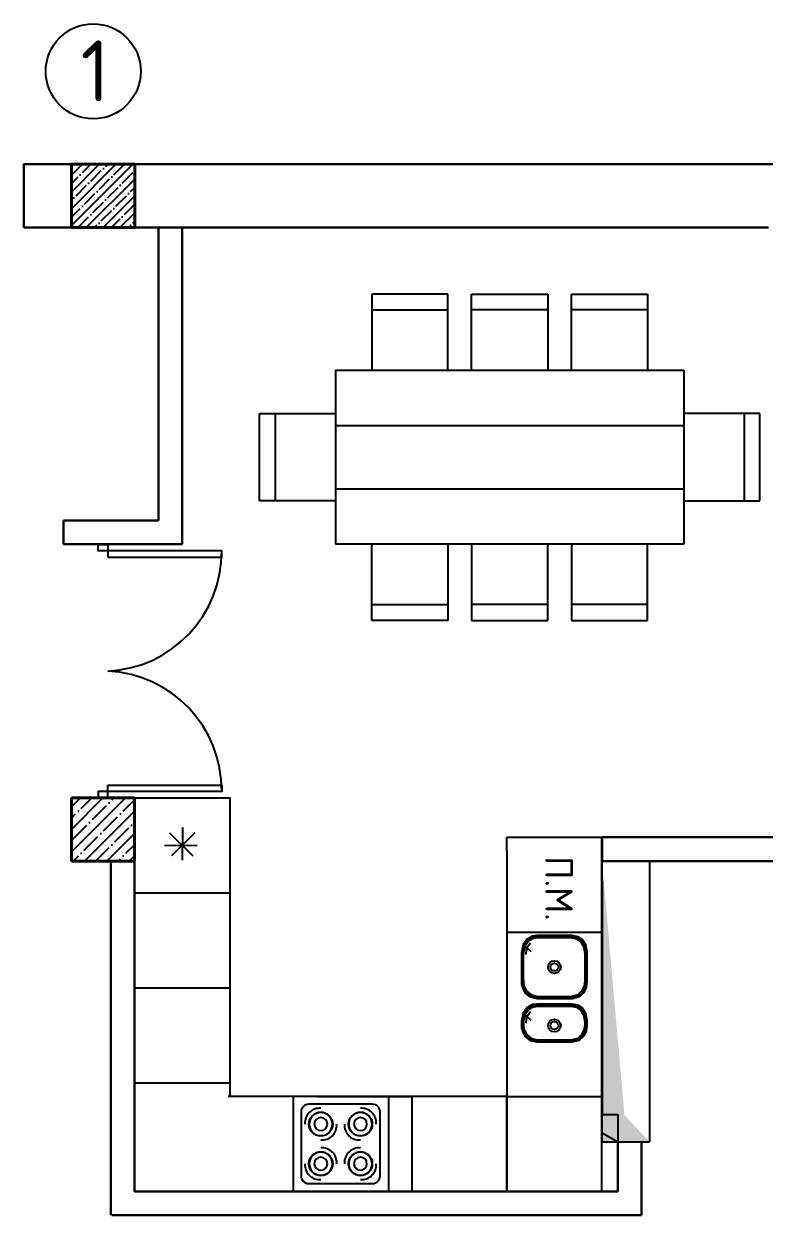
# Model space of a CAD drawing. Header units: millimetres. Extents: x -79936 to 190348, y -17907 to 78730.
# Drawn here: x 17833 to 22507, y -3461 to 4061 of the extents above; entities that cross this region are included whole.
import ezdxf

# ---------------------------------------------------------------- set-up
doc = ezdxf.new("R2010")
doc.units = ezdxf.units.MM
for name, color, linetype in [('A-Door', 150, 'Continuous'), ('FUR', 42, 'Continuous'), ('mebel', 21, 'Continuous'), ('NET 01', 8, 'Continuous'), ('Plan 1', 7, 'Continuous')]:
    doc.layers.add(name, color=color, linetype=linetype)
doc.styles.add('gost', font='GOST Common.ttf')

msp = doc.modelspace()

# ---------------------------------------------------------------- hatches: boundary and pattern name
at = {"transparency": 33554687}
h = msp.add_hatch(dxfattribs=at)
h.set_pattern_fill('ANSI35', color=1, scale=300)
h.set_pattern_definition([(45, (-39987.82, -20226.616), (-53.03301, 53.03301), []), (45, (-39934.79, -20226.616), (-53.03301, 53.03301), [93.75, -18.75, 0, -18.75])])
h.paths.add_polyline_path([(18533.361, 3174.417), (18133.361, 3174.417), (18133.361, 2774.417), (18533.361, 2774.417)])
h = msp.add_hatch(dxfattribs=at)
h.set_pattern_fill('ANSI35', color=1, scale=400)
h.set_pattern_definition([(45, (-36340.56, -20426.62), (-70.71068, 70.71068), []), (45, (-36269.85, -20426.62), (-70.71068, 70.71068), [125, -25, 0, -25])])
h.paths.add_polyline_path([(18133.361, -825.583), (18133.361, -1225.583), (18533.361, -1225.583), (18533.361, -825.583)])
at = {"true_color": 0x000000, "transparency": 33554687}
h = msp.add_hatch(color=18, dxfattribs=at)
h.dxf.hatch_style = 1
h.paths.add_polyline_path([(21625.2, -2830.857), (21483.361, -2998.149), (21783.361, -2998.149)])
h.paths.add_polyline_path([(21483.361, -1227.213), (21483.361, -2798.149), (21483.361, -2998.149), (21625.2, -2830.857)])

# ---------------------------------------------------------------- linework, layer by layer
at = {"color": 253}
for p, q in [((20030.37, 2354.417), (20030.37, 1874.417)), ((20510.37, 2354.417), (20030.37, 2354.417)), ((20510.37, 1874.417), (20510.37, 2354.417)), ((20660.37, 1874.417), (20660.37, 2354.417)), ((20660.37, 2354.417), (21140.37, 2354.417)), ((21140.37, 2354.417), (21140.37, 1874.417)), ((21290.37, 1874.417), (21290.37, 2354.417)), ((21290.37, 2354.417), (21770.37, 2354.417)), ((21770.37, 2354.417), (21770.37, 1874.417)), ((20030.37, 2254.417), (20510.37, 2254.417)), ((21140.37, 2254.417), (20660.37, 2254.417)), ((21770.37, 2254.417), (21290.37, 2254.417)), ((19800.37, 1874.417), (22000.37, 1874.417)), ((22000.37, 1874.417), (22000.37, 774.417)), ((19320.37, 1049.417), (19320.37, 1599.417)), ((19320.37, 1599.417), (19800.37, 1599.417)), ((19420.37, 1599.417), (19420.37, 1049.417)), ((22480.37, 1599.417), (22000.37, 1599.417)), ((22380.37, 1599.417), (22380.37, 1049.417)), ((22480.37, 1049.417), (22480.37, 1599.417)), ((19800.37, 1524.417), (22000.37, 1524.417)), ((19800.37, 1124.417), (22000.37, 1124.417)), ((19800.37, 1049.417), (19320.37, 1049.417)), ((22000.37, 1049.417), (22480.37, 1049.417)), ((22000.37, 774.417), (19800.37, 774.417)), ((20030.37, 294.417), (20030.37, 774.417)), ((20510.37, 774.417), (20510.37, 294.417)), ((20660.37, 774.417), (20660.37, 294.417)), ((21140.37, 294.417), (21140.37, 774.417)), ((21290.37, 774.417), (21290.37, 294.417)), ((21770.37, 294.417), (21770.37, 774.417)), ((20030.37, 394.417), (20510.37, 394.417)), ((21140.37, 394.417), (20660.37, 394.417)), ((21770.37, 394.417), (21290.37, 394.417)), ((20510.37, 294.417), (20030.37, 294.417)), ((20660.37, 294.417), (21140.37, 294.417)), ((21290.37, 294.417), (21770.37, 294.417)), ((21010.369, -1717.813), (20985.969, -1752.093)), ((20987.382, -1753.383), (21011.63, -1719.315)), ((20989.894, -1755.677), (21013.874, -1721.987)), ((21045.064, -1699.091), (21010.369, -1717.813)), ((21011.63, -1719.315), (21046.109, -1700.709)), ((21013.874, -1721.987), (21011.63, -1719.315)), ((21013.874, -1721.987), (21047.969, -1703.589)), ((21020.712, -1730.135), (21013.874, -1721.987)), ((21053.64, -1712.368), (21020.712, -1730.135)), ((21071.208, -1695.636), (21045.064, -1699.091)), ((21046.109, -1700.709), (21072.091, -1697.277)), ((21073.661, -1700.194), (21047.969, -1703.589)), ((21047.969, -1703.589), (21053.64, -1712.368)), ((21053.64, -1712.368), (21078.451, -1709.089)), ((21294.522, -1695.636), (21071.208, -1695.636)), ((21072.091, -1697.277), (21293.64, -1697.277)), ((21292.069, -1700.194), (21073.661, -1700.194)), ((21078.451, -1709.089), (21287.28, -1709.089)), ((21287.28, -1709.089), (21322.431, -1715.948)), ((21328.468, -1707.296), (21292.069, -1700.194)), ((21293.64, -1697.277), (21330.448, -1704.459)), ((21331.56, -1702.864), (21294.522, -1695.636)), ((21322.431, -1715.948), (21328.468, -1707.296)), ((21349.579, -1734.45), (21322.431, -1715.948)), ((21328.468, -1707.296), (21330.448, -1704.459)), ((21356.579, -1726.455), (21328.468, -1707.296)), ((21330.448, -1704.459), (21358.876, -1723.833)), ((21360.166, -1722.359), (21331.56, -1702.864)), ((21349.579, -1734.45), (21356.579, -1726.455)), ((21356.579, -1726.455), (21358.876, -1723.833)), ((21377.165, -1758.863), (21356.579, -1726.455)), ((21358.876, -1723.833), (21379.692, -1756.606)), ((21381.114, -1755.336), (21360.166, -1722.359)), ((20985.969, -1752.093), (20976.489, -1801.205)), ((20976.489, -2010.15), (20976.489, -1801.205)), ((20977.96, -1802.189), (20987.382, -1753.383)), ((20977.96, -2011.911), (20977.96, -1802.189)), ((20980.578, -1803.94), (20989.894, -1755.677)), ((20980.578, -2015.046), (20980.578, -1803.94)), ((20989.894, -1755.677), (20987.382, -1753.383)), ((20988.559, -1809.278), (20997.556, -1762.669)), ((20997.556, -1762.669), (20989.894, -1755.677)), ((21020.712, -1730.135), (20997.556, -1762.669)), ((20997.556, -1762.669), (21009.347, -1773.431)), ((21009.347, -1773.431), (21000.842, -1817.493)), ((21009.347, -1773.431), (21031.239, -1742.675)), ((21036.35, -1798.077), (21009.347, -1773.431)), ((21369.459, -1765.747), (21349.579, -1734.45)), ((21369.459, -1765.747), (21377.165, -1758.863)), ((21377.203, -1809.278), (21369.459, -1765.747)), ((21377.165, -1758.863), (21379.692, -1756.606)), ((21385.184, -1803.94), (21377.165, -1758.863)), ((21379.692, -1756.606), (21387.802, -1802.189)), ((21389.274, -1801.205), (21381.114, -1755.336)), ((21385.184, -1985.067), (21385.184, -1803.94)), ((21387.802, -1802.189), (21387.802, -1986.818)), ((21389.274, -1987.802), (21389.274, -1801.205)), ((20988.559, -1979.731), (20988.559, -1809.278)), ((21377.203, -1979.731), (21377.203, -1809.278)), ((20982.385, -2027.292), (20976.489, -1987.802)), ((20977.96, -1986.818), (20983.82, -2026.062)), ((20986.372, -2023.875), (20980.578, -1985.067)), ((20980.578, -1985.067), (20980.578, -1996.498)), ((20999.909, -2060.272), (20982.385, -2027.292)), ((20983.82, -2026.062), (21001.236, -2058.838)), ((21003.594, -2056.287), (20986.372, -2023.875)), ((20994.154, -2017.208), (20988.559, -1979.731)), ((20988.559, -1979.731), (20988.559, -1996.498)), ((21010.786, -2048.508), (20994.154, -2017.208)), ((21358.963, -2043.187), (21372.986, -2012.56)), ((21366.296, -2050.777), (21380.816, -2019.063)), ((21383.385, -2021.195), (21368.701, -2053.266)), ((21370.053, -2054.666), (21384.829, -2022.394)), ((21372.986, -2012.56), (21377.203, -1979.731)), ((21380.816, -2019.063), (21385.184, -1985.067)), ((21387.802, -1986.818), (21383.385, -2021.195)), ((21384.829, -2022.394), (21389.274, -1987.802)), ((20999.909, -2060.272), (21028.891, -2083.73)), ((21001.236, -2058.838), (21003.594, -2056.287)), ((21030.037, -2082.15), (21001.236, -2058.838)), ((21003.594, -2056.287), (21010.786, -2048.508)), ((21032.075, -2079.339), (21003.594, -2056.287)), ((21010.786, -2048.508), (21038.291, -2070.77)), ((21028.891, -2083.73), (21071.24, -2093.407)), ((21030.037, -2082.15), (21032.075, -2079.339)), ((21072.124, -2091.767), (21030.037, -2082.15)), ((21032.075, -2079.339), (21038.291, -2070.77)), ((21073.694, -2088.849), (21032.075, -2079.339)), ((21038.291, -2070.77), (21078.482, -2079.955)), ((21071.24, -2093.407), (21294.555, -2093.407)), ((21293.671, -2091.767), (21072.124, -2091.767)), ((21292.101, -2088.849), (21073.694, -2088.849)), ((21078.482, -2079.955), (21287.311, -2079.955)), ((21287.311, -2079.955), (21331.931, -2068.367)), ((21338.305, -2076.851), (21292.101, -2088.849)), ((21340.395, -2079.633), (21293.671, -2091.767)), ((21294.555, -2093.407), (21341.57, -2081.197)), ((21358.963, -2043.187), (21331.931, -2068.367)), ((21331.931, -2068.367), (21338.305, -2076.851)), ((21338.305, -2076.851), (21366.296, -2050.777)), ((21340.395, -2079.633), (21338.305, -2076.851)), ((21368.701, -2053.266), (21340.395, -2079.633)), ((21341.57, -2081.197), (21370.053, -2054.666)), ((21010.369, -2150.731), (20985.969, -2185.011)), ((20987.382, -2186.301), (21011.63, -2152.233)), ((20989.894, -2188.595), (21013.874, -2154.906)), ((21020.712, -2163.054), (20997.556, -2195.588)), ((21009.347, -2206.35), (21031.239, -2175.594)), ((21045.064, -2132.009), (21010.369, -2150.731)), ((21011.63, -2152.233), (21046.109, -2133.628)), ((21013.874, -2154.906), (21011.63, -2152.233)), ((21013.874, -2154.906), (21047.969, -2136.508)), ((21020.712, -2163.054), (21013.874, -2154.906)), ((21053.64, -2145.286), (21020.712, -2163.054)), ((21071.208, -2128.555), (21045.064, -2132.009)), ((21046.109, -2133.628), (21072.091, -2130.195)), ((21073.661, -2133.112), (21047.969, -2136.508)), ((21047.969, -2136.508), (21053.64, -2145.286)), ((21053.64, -2145.286), (21078.451, -2142.007)), ((21294.522, -2128.555), (21071.208, -2128.555)), ((21072.091, -2130.195), (21293.64, -2130.195)), ((21292.069, -2133.112), (21073.661, -2133.112)), ((21078.451, -2142.007), (21287.28, -2142.007)), ((21287.28, -2142.007), (21322.431, -2148.866)), ((21328.468, -2140.215), (21292.069, -2133.112)), ((21293.64, -2130.195), (21330.448, -2137.377)), ((21331.56, -2135.782), (21294.522, -2128.555)), ((21322.431, -2148.866), (21328.468, -2140.215)), ((21349.579, -2167.368), (21322.431, -2148.866)), ((21328.468, -2140.215), (21330.448, -2137.377)), ((21356.579, -2159.374), (21328.468, -2140.215)), ((21330.448, -2137.377), (21358.876, -2156.752)), ((21360.166, -2155.277), (21331.56, -2135.782)), ((21349.579, -2167.368), (21356.579, -2159.374)), ((21369.459, -2198.665), (21349.579, -2167.368)), ((21356.579, -2159.374), (21358.876, -2156.752)), ((21377.165, -2191.782), (21356.579, -2159.374)), ((21358.876, -2156.752), (21379.692, -2189.524)), ((21381.114, -2188.255), (21360.166, -2155.277)), ((20985.969, -2185.011), (20976.489, -2234.123)), ((20976.489, -2284.503), (20976.489, -2234.123)), ((20977.96, -2235.108), (20987.382, -2186.301)), ((20977.96, -2286.264), (20977.96, -2235.108)), ((20980.578, -2236.858), (20989.894, -2188.595)), ((20980.578, -2289.398), (20980.578, -2236.858)), ((20989.894, -2188.595), (20987.382, -2186.301)), ((20988.559, -2242.196), (20997.556, -2195.588)), ((20988.559, -2254.083), (20988.559, -2242.196)), ((20994.154, -2291.561), (20988.559, -2254.083)), ((20988.559, -2254.083), (20988.559, -2270.85)), ((20997.556, -2195.588), (20989.894, -2188.595)), ((20997.556, -2195.588), (21009.347, -2206.35)), ((21009.347, -2206.35), (21000.842, -2250.412)), ((21036.35, -2230.996), (21009.347, -2206.35)), ((21369.459, -2198.665), (21377.165, -2191.782)), ((21377.203, -2242.196), (21369.459, -2198.665)), ((21372.986, -2286.913), (21377.203, -2254.083)), ((21377.165, -2191.782), (21379.692, -2189.524)), ((21385.184, -2236.858), (21377.165, -2191.782)), ((21377.203, -2254.083), (21377.203, -2242.196)), ((21379.692, -2189.524), (21387.802, -2235.108)), ((21389.274, -2234.123), (21381.114, -2188.255)), ((21385.184, -2259.42), (21385.184, -2236.858)), ((21387.802, -2235.108), (21387.802, -2261.171)), ((21389.274, -2262.155), (21389.274, -2234.123)), ((20982.385, -2301.645), (20976.489, -2262.155)), ((20977.96, -2261.171), (20983.82, -2300.415)), ((20986.372, -2298.228), (20980.578, -2259.42)), ((20980.578, -2259.42), (20980.578, -2270.85)), ((20999.909, -2334.625), (20982.385, -2301.645)), ((20983.82, -2300.415), (21001.236, -2333.191)), ((21003.594, -2330.64), (20986.372, -2298.228)), ((21010.786, -2322.861), (20994.154, -2291.561)), ((21001.236, -2333.191), (21003.594, -2330.64)), ((21003.594, -2330.64), (21010.786, -2322.861)), ((21032.075, -2353.692), (21003.594, -2330.64)), ((21010.786, -2322.861), (21038.291, -2345.123)), ((21358.963, -2317.54), (21331.931, -2342.72)), ((21338.305, -2351.203), (21366.296, -2325.13)), ((21368.701, -2327.618), (21340.395, -2353.986)), ((21341.57, -2355.55), (21370.053, -2329.019)), ((21358.963, -2317.54), (21372.986, -2286.913)), ((21366.296, -2325.13), (21358.963, -2317.54)), ((21366.296, -2325.13), (21380.816, -2293.415)), ((21383.385, -2295.547), (21368.701, -2327.618)), ((21370.053, -2329.019), (21384.829, -2296.747)), ((21380.816, -2293.415), (21385.184, -2259.42)), ((21387.802, -2261.171), (21383.385, -2295.547)), ((21384.829, -2296.747), (21389.274, -2262.155)), ((20999.909, -2334.625), (21028.891, -2358.083)), ((21030.037, -2356.502), (21001.236, -2333.191)), ((21028.891, -2358.083), (21071.24, -2367.76)), ((21030.037, -2356.502), (21032.075, -2353.692)), ((21072.124, -2366.119), (21030.037, -2356.502)), ((21032.075, -2353.692), (21038.291, -2345.123)), ((21073.694, -2363.202), (21032.075, -2353.692)), ((21038.291, -2345.123), (21078.482, -2354.307)), ((21071.24, -2367.76), (21294.555, -2367.76)), ((21293.671, -2366.119), (21072.124, -2366.119)), ((21292.101, -2363.202), (21073.694, -2363.202)), ((21078.482, -2354.307), (21287.311, -2354.307)), ((21287.311, -2354.307), (21331.931, -2342.72)), ((21338.305, -2351.203), (21292.101, -2363.202)), ((21340.395, -2353.986), (21293.671, -2366.119)), ((21294.555, -2367.76), (21341.57, -2355.55)), ((21331.931, -2342.72), (21338.305, -2351.203)), ((21340.395, -2353.986), (21338.305, -2351.203))]:
    msp.add_line(p, q, dxfattribs=at)
at = {"color": 253, "linetype": 'ByBlock'}
for p, q in [((20882.881, -1162.303), (20882.881, -1075.278)), ((20882.881, -1075.278), (21482.881, -1075.278)), ((20882.881, -1162.303), (20882.881, -3311.278)), ((18532.881, -1425.583), (19132.881, -1425.583)), ((20882.881, -1675.278), (21482.881, -1675.278)), ((18532.881, -2025.583), (19132.881, -2025.583)), ((18532.881, -2625.583), (19132.881, -2625.583)), ((19533.065, -2711.285), (19533.065, -3311.278))]:
    msp.add_line(p, q, dxfattribs=at)
at = {"color": 18, "true_color": 0x000000}
msp.add_line((21783.361, -1225.583), (21783.361, -2999.233), dxfattribs=at)
at = {"color": 253, "ltscale": 600}
for p, q in [((20033.065, -2761.278), (19633.065, -2761.278)), ((20283.058, -2711.278), (19683.058, -2711.278)), ((19685.051, -2711.278), (20285.051, -2711.278)), ((19583.065, -2811.278), (19583.065, -3211.278)), ((20083.065, -3211.278), (20083.065, -2811.278)), ((19633.065, -3261.278), (20033.065, -3261.278)), ((19533.065, -3311.278), (20133.065, -3311.278)), ((20135.058, -3311.271), (19535.058, -3311.271))]:
    msp.add_line(p, q, dxfattribs=at)
for p, q in [((21483.361, -2825.583), (21583.361, -2825.583)), ((21583.361, -2825.583), (21583.361, -2999.233))]:
    msp.add_line(p, q)
at = {"lineweight": 30}
msp.add_lwpolyline([(18133.361, 3174.417), (17833.361, 3174.417), (17833.361, 2774.417)], dxfattribs=at)
at = {"lineweight": 40}
msp.add_lwpolyline([(18133.361, 2774.424), (18533.361, 2774.417), (18533.361, 3174.417), (18133.361, 3174.417)], close=True, dxfattribs=at)
at = {"color": 18, "lineweight": 30, "true_color": 0x000000}
for points in [[(18532.881, 3174.417), (29033.151, 3174.417)], [(17833.361, 2774.417), (18133.361, 2774.424)], [(18133.361, 2774.424), (18683.361, 2774.417), (18683.361, 924.524)], [(18683.361, 2774.417), (22533.361, 2774.417)], [(18833.361, 2774.417), (18833.361, 774.524)], [(18683.361, 924.524), (18083.46, 924.524)], [(18083.46, 924.524), (18083.46, 774.524)], [(18833.361, 774.524), (18083.46, 774.524)], [(18382.881, -1225.583), (18382.881, -3461.278)], [(18532.881, -1225.583), (18532.881, -3311.278)], [(21583.28, -3311.278), (21583.28, -2999.233)], [(21733.361, -2999.233), (21733.361, -2999.233), (21733.361, -3461.278)], [(21583.28, -3311.278), (18539.629, -3311.278)], [(21733.361, -3461.278), (18389.629, -3461.278)]]:
    msp.add_lwpolyline(points, dxfattribs=at)
at = {"color": 18, "true_color": 0x000000}
for points in [[(18333.361, 2774.417), (18133.361, 2774.424)], [(18532.881, -825.583), (18383.361, -825.583)], [(18532.881, -1025.583), (18532.881, -825.583)], [(21483.361, -2825.583), (21483.361, -1225.583)], [(21483.361, -2999.233), (21483.361, -1225.583)], [(21483.361, -1351.411), (21483.361, -2825.583)], [(21483.361, -2940.961), (21583.361, -2999.233)], [(21483.361, -2999.233), (21783.361, -2999.233)]]:
    msp.add_lwpolyline(points, dxfattribs=at)
at = {"color": 18, "lineweight": 40, "true_color": 0x000000}
for points in [[(18532.881, -825.583), (18133.361, -825.369)], [(18133.361, -825.369), (18133.361, -1225.583)], [(18532.881, -825.583), (18532.881, -1225.583)], [(18532.881, -1225.583), (18133.361, -1225.583)]]:
    msp.add_lwpolyline(points, dxfattribs=at)
at = {"color": 253}
for points in [[(18753.939, -1046.641), (18900.213, -1192.915)], [(18912.076, -1046.894), (18765.334, -1192.699)], [(18834.048, -1013.948), (18831.886, -1220.799)], [(18721.246, -1126.75), (18928.098, -1124.587)], [(20135.058, -2711.278), (20135.058, -3311.271)], [(20283.058, -2711.278), (20283.058, -3311.278)]]:
    msp.add_lwpolyline(points, dxfattribs=at)
at = {"color": 7, "lineweight": 30}
for points in [[(21483.361, -1225.583), (21483.361, -1075.583), (21783.351, -1075.583)], [(22933.361, -1075.508), (21783.351, -1075.583)], [(21483.361, -1225.583), (21783.361, -1225.583)], [(26931.88, -1225.247), (21783.361, -1225.583)]]:
    msp.add_lwpolyline(points, dxfattribs=at)
msp.add_circle((18271.562, 3760.85), 300)
at = {"color": 253}
for centre, radius in [((21182.881, -1894.522), 40), ((21182.881, -1894.522), 25), ((21182.881, -2264.065), 40), ((21182.881, -2264.065), 25)]:
    msp.add_circle(centre, radius, dxfattribs=at)
at = {"color": 253, "ltscale": 600}
for centre in [(19708.065, -2886.278), (19958.065, -2886.278), (19708.065, -3136.278), (19958.065, -3136.278)]:
    msp.add_circle(centre, 75, dxfattribs=at)
for centre, radius, start, end in [((19633.065, -2811.278), 50, 90, 180), ((20033.065, -2811.278), 50, 0, 90), ((19700.765, -2878.978), 92.987, 85.4974469, 184.5025531), ((19708.065, -2886.278), 73.75, 0, 180), ((19708.065, -2886.278), 41.25, 0, 180), ((19958.065, -2886.278), 73.75, 0, 180), ((19958.065, -2886.278), 41.25, 0, 180), ((19965.365, -2878.978), 92.987, 355.4974469, 94.5025531), ((19708.065, -2886.278), 73.75, 180, 0), ((19708.065, -2886.278), 41.25, 180, 0), ((19715.365, -2893.578), 92.987, 265.4974469, 4.5025531), ((19950.765, -2893.578), 92.987, 175.4974469, 274.5025531), ((19958.065, -2886.278), 73.75, 180, 0), ((19958.065, -2886.278), 41.25, 180, 0), ((19708.065, -3136.278), 73.75, 0, 180), ((19715.365, -3128.978), 92.987, 355.4974469, 94.5025531), ((19950.765, -3128.978), 92.987, 85.4974469, 184.5025531), ((19958.065, -3136.278), 73.75, 0, 180), ((19700.765, -3143.578), 92.987, 175.4974469, 274.5025531), ((19708.065, -3136.278), 73.75, 180, 0), ((19708.065, -3136.278), 41.25, 0, 180), ((19708.065, -3136.278), 41.25, 180, 0), ((19958.065, -3136.278), 73.75, 180, 0), ((19958.065, -3136.278), 41.25, 0, 180), ((19958.065, -3136.278), 41.25, 180, 0), ((19965.365, -3143.578), 92.987, 265.4974469, 4.5025531), ((19633.065, -3211.278), 50, 180, 270), ((20033.065, -3211.278), 50, 270, 0), ((20035.058, -3211.278), 50, 278.5626815, 279.258447)]:
    msp.add_arc(centre, radius, start, end, dxfattribs=at)
at = {"layer": 'A-Door', "color": 7}
for points in [[(18363.114, 734.15), (18303.128, 734.15), (18303.128, 774.141), (18363.114, 774.141)], [(18363.114, 694.16), (19082.941, 694.16), (19082.941, 734.15), (18363.114, 734.15)], [(18363.114, -745.495), (19082.941, -745.495), (19082.941, -785.485), (18363.114, -785.485)], [(18363.114, -785.485), (18303.128, -785.485), (18303.128, -825.476), (18363.114, -825.476)]]:
    msp.add_lwpolyline(points, close=True, dxfattribs=at)
at = {"layer": 'FUR', "color": 253}
for p, q in [((20882.881, -1675.278), (21483.361, -1675.278)), ((20882.881, -2711.278), (21482.881, -2711.278))]:
    msp.add_line(p, q, dxfattribs=at)
for points in [[(18532.881, -3311.278), (18532.881, -825.278)], [(18532.881, -825.278), (19132.881, -825.278), (19132.881, -2711.278)], [(21482.881, -3311.278), (21482.881, -1075.278)], [(20883.058, -3311.278), (20883.058, -2711.278), (19123.764, -2711.278)], [(18532.881, -3311.278), (21482.881, -3311.278), (21482.881, -3216.271)], [(21482.881, -3311.278), (18532.881, -3311.278)]]:
    msp.add_lwpolyline(points, dxfattribs=at)
at = {"layer": 'mebel', "color": 253}
for points in [[(19800.37, 1874.417), (19800.37, 774.417)], [(20660.37, 294.417), (20660.37, 294.417)]]:
    msp.add_lwpolyline(points, dxfattribs=at)
at = {"layer": 'NET 01', "color": 7}
for centre, start, end in [((18328.053, 728.427), 272.6619576, 0.4343581), ((18328.053, -779.763), 359.5656419, 87.3380424)]:
    msp.add_arc(centre, 754.91, start, end, dxfattribs=at)

# ---------------------------------------------------------------- texts
at = {"layer": 'Plan 1', "insert": (18192.085, 3956.095), "char_height": 384.87481, "attachment_point": 1, "style": 'gost'}
msp.add_mtext_dynamic_manual_height_columns('\\pt231.70618;{\\fGOST Common|b0|i0|c238|p34;1}', width=384.87481, gutter_width=0.55, heights=[0], dxfattribs=at)
at = {"layer": 'Plan 1', "color": 253, "insert": (21298.851, -1193.995), "char_height": 174.4749, "attachment_point": 1, "rotation": 270, "style": 'gost'}
msp.add_mtext_dynamic_manual_height_columns('П.М.', width=5689.15112, gutter_width=0.249, heights=[0], dxfattribs=at)

doc.saveas('drawing.dxf')
